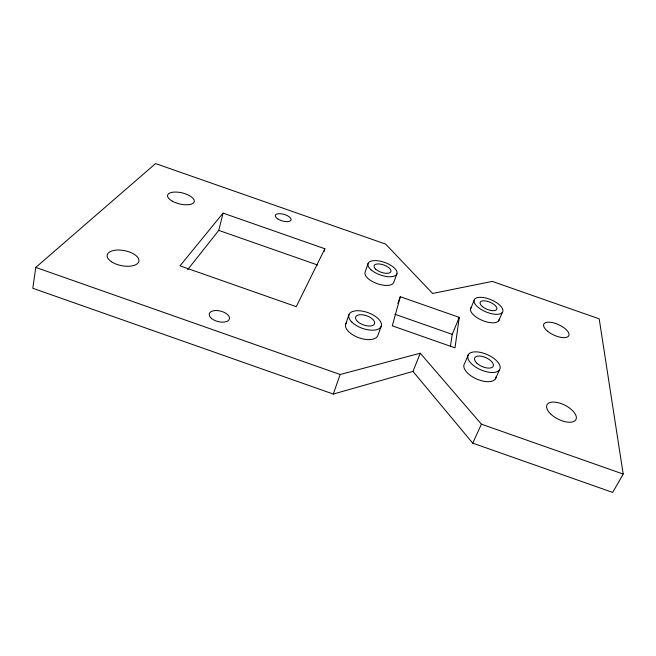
<?xml version="1.0" encoding="UTF-8"?>
<svg xmlns="http://www.w3.org/2000/svg" width="656" height="656" viewBox="0 0 656 656"><rect width="100%" height="100%" fill="white"/><g stroke="black" fill="none" stroke-linecap="round" stroke-linejoin="round"><path stroke-width="0.98" d="M459.257 317.381L455.002 347.844L392.288 325.835L400.324 296.725L459.257 317.381L452.23 334.363L450.434 346.434M623.2 474.058L599.19 318.824L492.279 281.408L432.583 293.462L385.646 244.098L155.579 163.582L35.785 267.418L32.8 288.263L333.289 394.051L412.993 371.427L420.25 353.207L481.43 424.186L623.2 474.058L612.679 492.418L472.738 443.153L412.993 371.427M187.665 269.682L218.784 230.379L223.081 213.11L324.876 248.763L323.982 251.584M345.728 324.031L348.959 314.642M368.09 263.54L365.113 272.191A15.211 6.732 19.5 0 0 377.282 283.695A15.211 6.732 19.5 0 0 393.821 282.244L396.954 273.65M333.289 394.051L340.161 374.494L420.25 353.207M381.316 326.007L377.897 335.331A17.048 8.462 19.6 0 1 357.684 337.307A17.048 8.462 19.6 0 1 346.491 322.744M397.839 303.408L400.324 296.725M470.475 309.107L474.017 300.645M468.54 354.338L464.62 363.465A17.277 8.389 24 0 0 477.084 379.209A17.277 8.389 24 0 0 496.075 376.823M498.667 320.841L502.373 312.412A15.457 6.593 22.7 0 0 485.063 297.849A15.457 6.593 22.7 0 0 477.994 307.197A15.457 6.593 22.7 0 0 502.373 312.412M495.395 378.922L499.536 369.804A17.384 8.274 23.9 0 0 480.176 352.329A17.384 8.274 23.9 0 0 472.172 364.408A17.384 8.274 23.9 0 0 499.536 369.804M472.738 443.153L481.43 424.186M324.876 248.763L296.25 306.655L179.998 265.844L223.081 213.11M218.784 230.379L317.611 265.016M394.887 314.249L452.23 334.363M35.785 267.418L340.161 374.494M499.257 319.193A15.375 6.691 22.8 0 1 482.39 320.472A15.375 6.691 22.8 0 1 471.172 307.508M547.694 331.329A13.76 5.724 24.6 0 0 568.727 335.79A13.76 5.724 24.6 0 0 552.459 322.604A13.76 5.724 24.6 0 0 547.694 331.329M550.482 413.772A16.236 7.749 27 0 0 575.665 420.012A16.236 7.749 27 0 0 558.297 402.727A16.236 7.749 27 0 0 550.482 413.772M111.422 261.736A16.154 7.667 11 0 0 138.268 262.679A16.154 7.667 11 0 0 119.392 250.034A16.154 7.667 11 0 0 111.422 261.736M172.446 201.253A13.686 5.674 13.5 0 0 194.119 201.958A13.686 5.674 13.5 0 0 176.202 192.06A13.686 5.674 13.5 0 0 172.446 201.253M277.734 218.891A8.192 3.395 16.4 0 0 290.879 220.318A8.192 3.395 16.4 0 0 280.94 213.741A8.192 3.395 16.4 0 0 277.734 218.891M211.437 318.365A10.389 5.396 14.2 0 0 228.829 320.046A10.389 5.396 14.2 0 0 217.8 310.608A10.389 5.396 14.2 0 0 211.437 318.365M375.724 269.181A8.922 3.87 19.5 0 0 390.345 272.404A8.922 3.87 19.5 0 0 381.448 264.311A8.922 3.87 19.5 0 0 375.724 269.181M357.405 321.342A10.004 4.871 19.6 0 0 373.871 324.728A10.004 4.871 19.6 0 0 364.088 315.036A10.004 4.871 19.6 0 0 357.405 321.342M351.928 322.186A17.154 8.348 19.6 0 0 380.144 327.893A17.154 8.348 19.6 0 0 363.211 311.288A17.154 8.348 19.6 0 0 351.928 322.186M370.911 269.682A15.293 6.634 19.5 0 0 395.962 275.135A15.293 6.634 19.5 0 0 380.587 261.26A15.293 6.634 19.5 0 0 370.911 269.682M477.043 363.342A10.143 4.822 23.9 0 0 493.033 366.556A10.143 4.822 23.9 0 0 481.816 356.347A10.143 4.822 23.9 0 0 477.043 363.342M482.332 306.524A9.012 3.846 22.7 0 0 496.567 309.616A9.012 3.846 22.7 0 0 486.539 301.112A9.012 3.846 22.7 0 0 482.332 306.524"/></g></svg>
